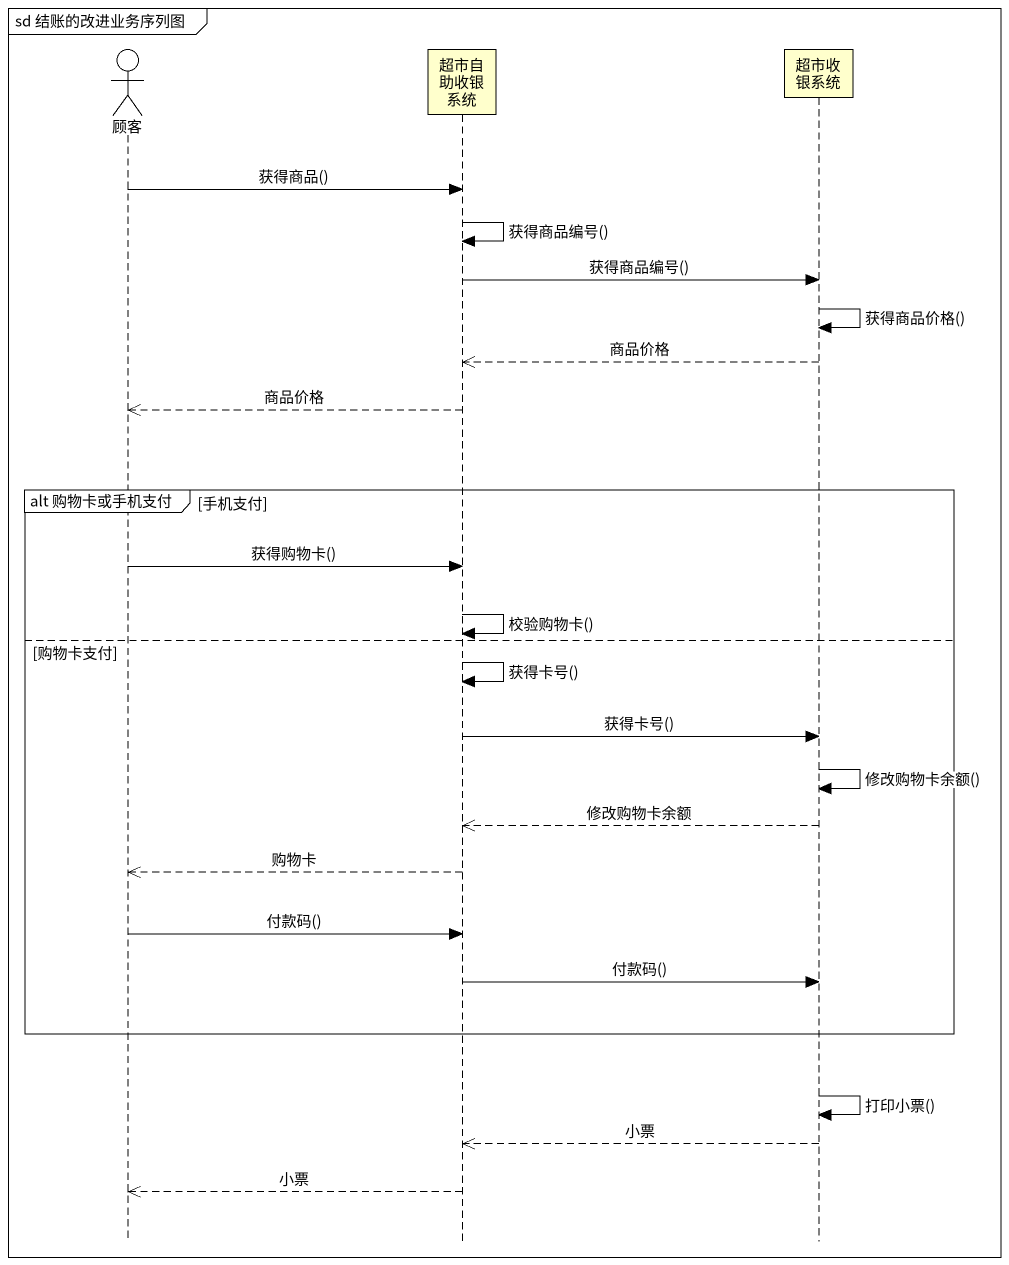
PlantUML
@startuml
mainframe sd 结账的改进业务序列图
hide footbox
actor 顾客
participant 超市自助收银系统
participant 超市收银系统

顾客 -> 超市自助收银系统 : 获得商品()
超市自助收银系统 -> 超市自助收银系统 : 获得商品编号()
超市自助收银系统 -> 超市收银系统 : 获得商品编号()
超市收银系统 -> 超市收银系统 : 获得商品价格()
超市收银系统 -->> 超市自助收银系统 : 商品价格
超市自助收银系统 -->> 顾客 : 商品价格
group alt 购物卡或手机支付 [手机支付]
  顾客 -> 超市自助收银系统 : 获得购物卡()
  超市自助收银系统 -> 超市自助收银系统 : 校验购物卡()
else 购物卡支付
  超市自助收银系统 -> 超市自助收银系统 : 获得卡号()
  超市自助收银系统 -> 超市收银系统 : 获得卡号()
  超市收银系统 -> 超市收银系统 : 修改购物卡余额()
  超市收银系统 -->> 超市自助收银系统 : 修改购物卡余额
  超市自助收银系统 -->> 顾客 : 购物卡
  顾客 -> 超市自助收银系统 : 付款码()
  超市自助收银系统 -> 超市收银系统 : 付款码()
end
超市收银系统 -> 超市收银系统 : 打印小票()
超市收银系统 -->> 超市自助收银系统 : 小票
超市自助收银系统 -->> 顾客 : 小票
@enduml
